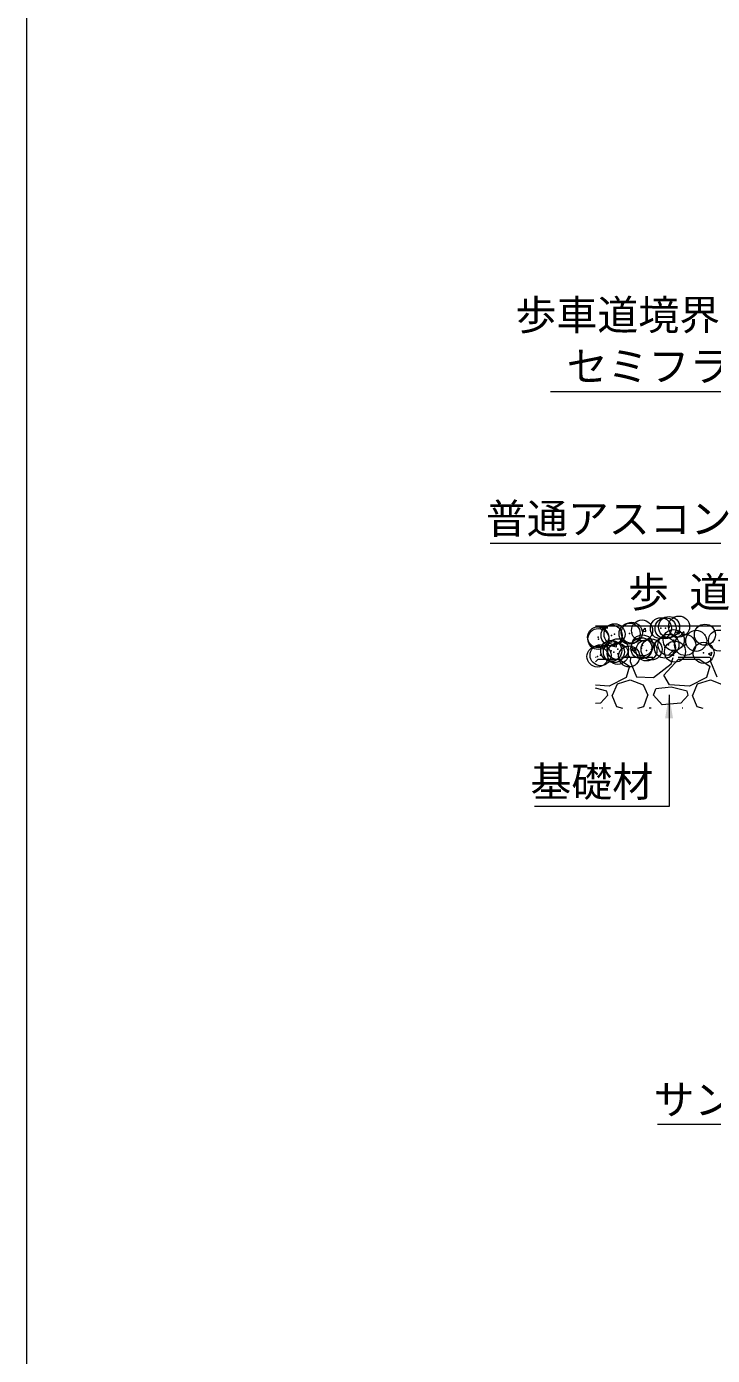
# Model space of a CAD drawing. Units: millimetres, scale not verified. Extents: x 289 to 42849, y -1182 to 27464.
# Drawn here: x 2389 to 3040, y 20397 to 21659 of the extents above; entities that cross this region are included whole.
import ezdxf
from ezdxf.enums import TextEntityAlignment as Align

# ---------------------------------------------------------------- set-up
doc = ezdxf.new("R2010")
doc.units = ezdxf.units.MM
doc.header["$LTSCALE"] = 40
doc.header["$PDMODE"] = 32
doc.header["$PDSIZE"] = 20
doc.linetypes.add('USER2', pattern=[1.35, 0.75, -0.6])
for name, color, linetype, lineweight in [('0_2', 7, 'Continuous', 20), ('寸法線', 7, 'Continuous', 9), ('枠', 5, 'Continuous', 5), ('ﾊｯﾁﾝｸﾞ', 7, 'Continuous', 5)]:
    doc.layers.add(name, color=color, linetype=linetype, lineweight=lineweight)
doc.styles.add('ＭＳ ゴシック', font='')
doc.styles.get('ＭＳ ゴシック').set_extended_font_data('MS Gothic')

# ---------------------------------------------------------------- blocks, each defined once
blk = doc.blocks.new('filled_arrow')
at = {"color": 0, "linetype": 'Continuous', "lineweight": -2}
blk.add_solid([(7.5, 1.25), (0, 0), (7.5, -1.25)], dxfattribs=at)

msp = doc.modelspace()

# ---------------------------------------------------------------- linework, layer by layer
at = {"layer": '0_2'}
msp.add_line((2928.84, 21089.61), (3308.87, 21089.61), dxfattribs=at)
at = {"layer": '0_2', "linetype": 'USER2', "lineweight": 9}
msp.add_line((3307.37, 21059.61), (2928.84, 21059.61), dxfattribs=at)
at = {"layer": '寸法線'}
for points in [[(3344.9, 21209.61), (3242.57, 21311.94), (2886.15, 21311.94)], [(3174.9, 21066.08), (3072.97, 21168.02), (2828.93, 21168.02)], [(2998.64, 21024.35), (2998.64, 20918.39), (2870.95, 20918.39)], [(3408.48, 20517.57), (3309.64, 20616.4), (2987.79, 20616.4)]]:
    msp.add_lwpolyline(points, dxfattribs=at)
at = {"layer": '枠', "lineweight": 20}
msp.add_line((2388.85, 23594), (2388.85, 16594), dxfattribs=at)
at = {"layer": 'ﾊｯﾁﾝｸﾞ'}
for p, q in [((2932.82, 21087.79), (2935.35, 21086.08)), ((2932.83, 21087.8), (2936.39, 21089.17)), ((2935.35, 21086.08), (2936.38, 21089.15)), ((2937.24, 21087.85), (2938.72, 21089.61)), ((2937.24, 21087.85), (2940.28, 21087.59)), ((2940.33, 21087.59), (2939.95, 21089.61)), ((2973.68, 21084.66), (2976.13, 21087.58)), ((2973.68, 21084.66), (2976.72, 21084.4)), ((2976.76, 21084.41), (2976.17, 21087.59)), ((3005.83, 21083.72), (3008.36, 21082.01)), ((3005.84, 21083.73), (3009.39, 21085.1)), ((3008.36, 21082.01), (3009.39, 21085.08)), ((3010.12, 21081.48), (3012.57, 21084.4)), ((3010.12, 21081.48), (3013.15, 21081.21)), ((3013.2, 21081.22), (3012.61, 21084.4)), ((2944.38, 21070.64), (2948.33, 21074.76)), ((2944.39, 21070.62), (2948.9, 21069.92)), ((2948.91, 21069.94), (2948.35, 21074.76)), ((2963.15, 21067.35), (2966.71, 21068.71)), ((2965.68, 21065.63), (2966.71, 21068.7)), ((2928.84, 21055.5), (2931.29, 21058.23)), ((2931.29, 21058.23), (2951.1, 21058.23)), ((2951.1, 21058.23), (2961.01, 21051.37)), ((2961.94, 21059.61), (2961.77, 21055.94)), ((2961.77, 21055.94), (2967.86, 21041.46)), ((2963.15, 21067.33), (2965.67, 21065.63)), ((2993.77, 21042.99), (3007.49, 21058.23)), ((2998.59, 21062.23), (3002.55, 21066.35)), ((2998.6, 21062.21), (3003.12, 21061.51)), ((3000.63, 21053.65), (3002.54, 21059.61)), ((3003.12, 21061.53), (3002.56, 21066.35)), ((3007.49, 21058.23), (3027.3, 21058.23)), ((3027.3, 21058.23), (3037.21, 21051.37)), ((3036.15, 21063.26), (3038.68, 21061.56)), ((3036.16, 21063.28), (3039.72, 21064.65)), ((3038.14, 21059.61), (3037.97, 21055.94)), ((3037.97, 21055.94), (3044.06, 21041.46)), ((3038.68, 21061.56), (3039.71, 21064.63)), ((2961.01, 21051.37), (2957.96, 21040.7)), ((2983.87, 21040.7), (3000.63, 21053.65)), ((2999.11, 21033.84), (2993.77, 21042.99)), ((3037.21, 21051.37), (3034.16, 21040.7)), ((2941.96, 21032.32), (2928.84, 21033.37)), ((2939.67, 21027.75), (2928.84, 21030.46)), ((2957.96, 21040.7), (2941.96, 21032.32)), ((2945, 21023.94), (2949.58, 21034.6)), ((2949.58, 21034.6), (2961.77, 21038.41)), ((2961.77, 21038.41), (2973.96, 21033.84)), ((2967.86, 21041.46), (2983.87, 21040.7)), ((2973.96, 21033.84), (2978.53, 21023.94)), ((3000.63, 21031.56), (2986.15, 21030.03)), ((3018.16, 21032.32), (2999.11, 21033.84)), ((3015.87, 21027.75), (3000.63, 21031.56)), ((3034.16, 21040.7), (3018.16, 21032.32)), ((3021.2, 21023.94), (3025.78, 21034.6)), ((3025.78, 21034.6), (3037.97, 21038.41)), ((3037.97, 21038.41), (3050.16, 21033.84)), ((2940.43, 21023.94), (2933.57, 21016.32)), ((2940.43, 21023.94), (2939.67, 21027.75)), ((2944.24, 21023.94), (2948.81, 21013.27)), ((2974.72, 21013.27), (2978.53, 21023.94)), ((2983.87, 21023.94), (2986.15, 21030.03)), ((2992.25, 21014.79), (2983.87, 21023.94)), ((3016.63, 21023.94), (3009.77, 21016.32)), ((3016.63, 21023.94), (3015.87, 21027.75)), ((3020.44, 21023.94), (3025.01, 21013.27)), ((2933.57, 21016.32), (2928.84, 21015.91)), ((2935.1, 21011.74), (2934.78, 21011.61)), ((2935.51, 21011.61), (2935.1, 21011.74)), ((2948.81, 21013.27), (2954.46, 21011.61)), ((2969.08, 21011.61), (2974.72, 21013.27)), ((2980.06, 21011.74), (2979.91, 21011.61)), ((2981.69, 21011.61), (2980.06, 21011.74)), ((3009.77, 21016.32), (2992.25, 21014.79)), ((3011.3, 21011.74), (3010.98, 21011.61)), ((3011.71, 21011.61), (3011.3, 21011.74)), ((3025.01, 21013.27), (3030.66, 21011.61))]:
    msp.add_line(p, q, dxfattribs=at)
for p in [(2963.3, 21083.17), (2973, 21085.36), (2990.88, 21087.42), (2995.38, 21087.39), (2998.66, 21088.62), (3008.1, 21089.07), (2931.34, 21078.96), (2931.63, 21077.25), (2944.06, 21080.64), (2946.91, 21081.79), (2961.25, 21082.33), (2973.43, 21071.18), (2998.04, 21071.7), (3003.05, 21076.26), (3013.97, 21071.56), (3024.42, 21075.51), (3032.68, 21081.35), (3046.06, 21075.79), (2930.69, 21060.6), (2933.65, 21061.86), (2943.8, 21066.09), (2946.3, 21064.88), (2949.93, 21063.13), (2950.06, 21067.53), (2960.77, 21060.71), (2972.38, 21068.45), (2977.18, 21066.39), (2982.02, 21067.36), (2994.73, 21069.03), (3004.3, 21065.24), (3031.41, 21064.1)]:
    msp.add_point(p, dxfattribs=at)

# ---------------------------------------------------------------- block references
at = {"layer": '寸法線', "xscale": 3, "yscale": 3, "rotation": 270}
msp.add_blockref('filled_arrow', (2998.64, 21024.35), dxfattribs=at)

# ---------------------------------------------------------------- texts
at = {"layer": '0_2', "style": 'ＭＳ ゴシック'}
msp.add_text('歩 道', height=28.48, dxfattribs=at).set_placement((2959.72, 21098.96), align=Align.BOTTOM_LEFT)
at = {"layer": '寸法線', "style": 'ＭＳ ゴシック'}
for s, p in [('歩車道境界ブロック   ', (2852.9, 21362.13)), ('セミフラットＢ  ', (2901.46, 21313.38))]:
    msp.add_text(s, height=28.48, dxfattribs=at).set_placement(p, align=Align.BOTTOM_LEFT)
for s, p in [('普通アスコン', (3057.97, 21205.7)), ('基礎材', (2983.64, 20956.07)), ('サンドクッション', (3294.64, 20654.23))]:
    msp.add_text(s, height=28.48, dxfattribs=at).set_placement(p, align=Align.TOP_RIGHT)

doc.saveas('drawing.dxf')
